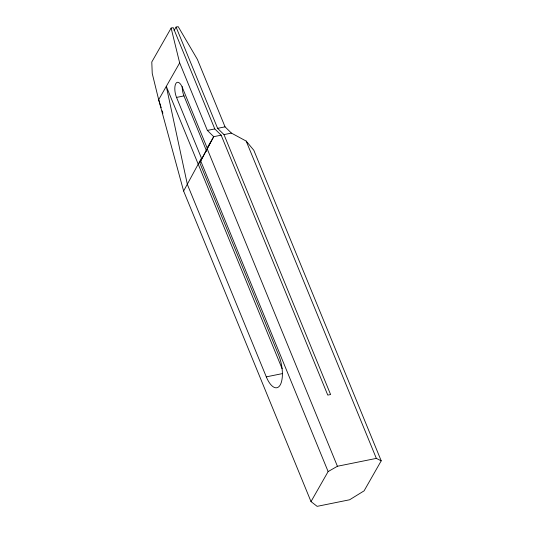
<?xml version="1.0" encoding="UTF-8"?>
<svg xmlns="http://www.w3.org/2000/svg" width="533" height="533" viewBox="0 0 533 533"><rect width="100%" height="100%" fill="white"/><g stroke="black" fill="none" stroke-linecap="round" stroke-linejoin="round"><path stroke-width="0.8" d="M282.097 368.663L166.296 86.353L187.369 184.451L266.3 376.858A22.159 9.074 78.6 0 0 280.238 384.919A22.159 9.074 78.6 0 0 278.672 355.165L199.748 162.752L210.515 142.298M199.748 162.752L213.72 136.681L221.155 135.175L327.768 395.1L330.6 394.527L223.987 134.602L217.617 128.346L176.083 27.076L178.202 26.65L197.357 59.33L225.053 126.847L231.415 133.097L246.186 141.078L253.821 150.273L381.208 460.825L364.086 490.853L349.601 499.781L317.135 506.35L311.005 501.593L183.619 191.034L158.674 99.718L152.231 73.441L151.792 61.981L171.126 28.082L173.252 27.649L214.786 128.919L221.155 135.175M174.058 30.634L176.083 27.076M171.126 28.082L179.668 62.914L158.674 99.718L161.166 107.653M183.619 191.034L201.454 158.181L176.536 97.419A10.287 4.211 78.6 0 1 175.803 83.608A10.287 4.211 78.6 0 1 182.279 87.345L207.204 148.107L213.72 136.681L207.357 130.425L179.668 62.914M311.005 501.593L328.128 471.572L337.416 466.262L376.345 458.387L381.208 460.825M176.536 97.419L183.965 95.913L206.684 151.312M207.357 130.425L214.786 128.919M217.617 128.346L225.053 126.847M223.987 134.602L231.415 133.097M266.3 376.858L282.383 373.606M246.186 141.078L376.345 458.387M207.257 148.954L337.416 466.262M200.741 161.013L328.128 471.572M162.159 110.831L162.911 113.216M183.965 95.913A10.287 4.211 78.6 0 1 182.239 86.573"/></g></svg>
